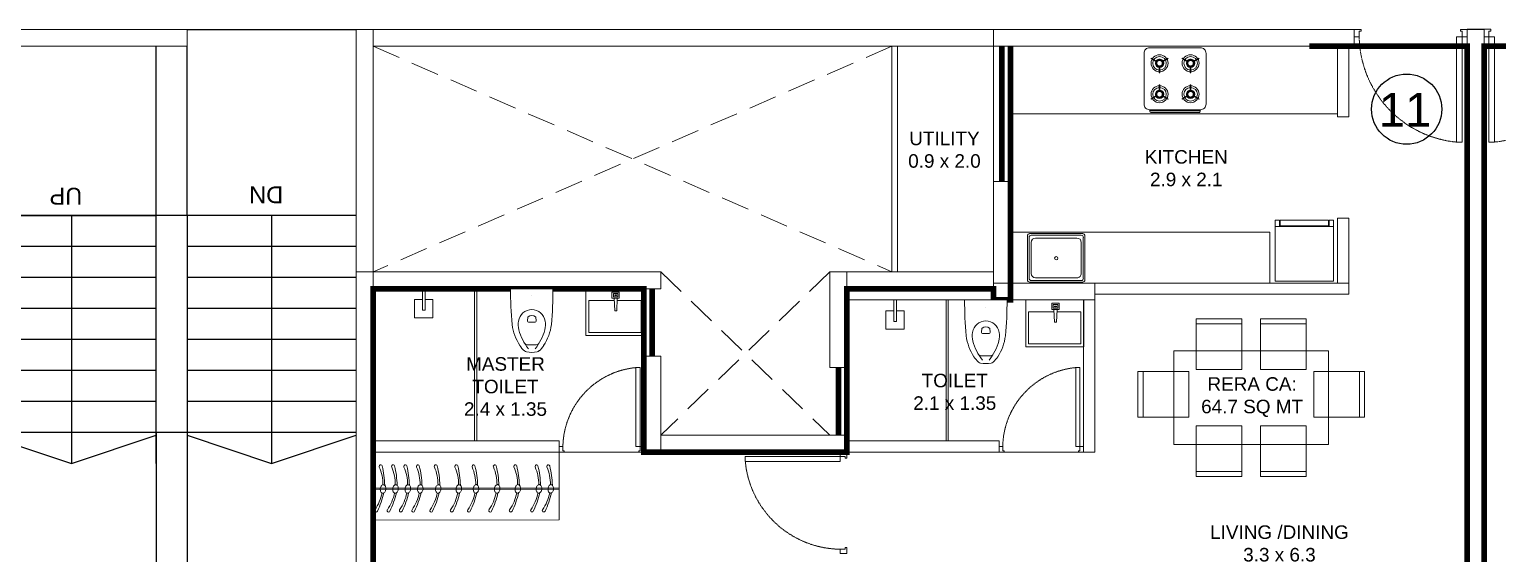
# Model space of a CAD drawing. Header units: inches. Extents: x 27644242 to 29761523, y -859349 to 216979.
# Drawn here: x 29189557 to 29202576, y -243693 to -239043 of the extents above; entities that cross this region are included whole.
import ezdxf

# ---------------------------------------------------------------- set-up
doc = ezdxf.new("R2010")
doc.units = ezdxf.units.IN
doc.header["$MEASUREMENT"] = 0
doc.set_wipeout_variables(frame=1)
for name, pattern in [('DASHED', [0.75, 0.5, -0.25]), ('DASHED2', [0.375, 0.25, -0.125]), ('HIDDEN', [0.375, 0.25, -0.125])]:
    doc.linetypes.add(name, pattern=pattern)
doc.layers.get('Defpoints').update_dxf_attribs({"color": 8})
for name, color, linetype, lineweight in [('AHC-A-DUCT', 14, 'HIDDEN', 5), ('DOOR', 4, 'Continuous', 0), ('ELEVATION', 40, 'Continuous', 13), ('FURN', 250, 'Continuous', 0), ('WALL', 7, 'Continuous', 20), ('WINDOW', 162, 'Continuous', 13)]:
    doc.layers.add(name, color=color, linetype=linetype, lineweight=lineweight)
for name, color, linetype in [('KPA Elevation Line 3', 252, 'Continuous'), ('KPA General Plan Line', 1, 'Continuous'), ('KPA Stair Line', 253, 'Continuous'), ('KPA Text', 7, 'Continuous'), ('text', 7, 'Continuous')]:
    doc.layers.add(name, color=color, linetype=linetype)
doc.styles.add('AMITS', font='arial.ttf')
doc.styles.get("Standard").update_dxf_attribs({"font": 'swiss.ttf'})

# ---------------------------------------------------------------- blocks, each defined once
blk = doc.blocks.new('A$C69BC79EC')
for p, q in [((980, 3480), (230, 3230)), ((980, 1280), (980, 3480)), ((1730, 3230), (980, 3480)), ((2755, 3480), (2005, 3230)), ((2755, 1280), (2755, 3480)), ((3505, 3230), (2755, 3480))]:
    blk.add_line(p, q)
at = {"layer": 'KPA Elevation Line 3'}
for p, q in [((1730, 1280), (1730, 3480)), ((2005, 3480), (2005, 1280)), ((1730, 3205), (2005, 3205)), ((1730, 1280), (2005, 1280))]:
    blk.add_line(p, q, dxfattribs=at)
at = {"layer": 'KPA General Plan Line'}
blk.add_line((1730, -370), (230, -370), dxfattribs=at)
at = {"layer": 'KPA Stair Line', "ltscale": 500}
for p, q in [((1730, 3205), (1730, 4705)), ((2005, 3205), (2005, 4705)), ((1730, 1280), (1730, -220)), ((2005, 1280), (2005, -220))]:
    blk.add_line(p, q, dxfattribs=at)
at = {"layer": 'KPA Stair Line'}
for p, q in [((230, 3205), (1730, 3205)), ((2005, 3205), (3505, 3205)), ((230, 2930), (1730, 2930)), ((2005, 2930), (3505, 2930)), ((230, 2655), (1730, 2655)), ((2005, 2655), (3505, 2655)), ((230, 2380), (1730, 2380)), ((2005, 2380), (3505, 2380)), ((230, 2105), (1730, 2105)), ((2005, 2105), (3505, 2105)), ((230, 1830), (1730, 1830)), ((2005, 1830), (3505, 1830)), ((230, 1555), (1730, 1555)), ((2005, 1555), (3505, 1555)), ((230, 1280), (1730, 1280)), ((3505, 1280), (2005, 1280)), ((2005, 1280), (3505, 1280))]:
    blk.add_line(p, q, dxfattribs=at)
at = {"layer": 'WALL', "ltscale": 500}
for p, q in [((80, -370), (80, 4855)), ((230, -370), (230, 4705)), ((1730, -220), (3505, -220)), ((1730, -220), (1730, -370)), ((80, -370), (230, -370)), ((1730, -370), (3655, -370))]:
    blk.add_line(p, q, dxfattribs=at)
at = {"layer": 'KPA Text', "extrusion": (-0.021168, 5.594e-15, 0.999776)}
for s, p in [('DN', (-1023, 877, -18)), ('UP', (-1035, 2659, -55))]:
    blk.add_text(s, height=150, rotation=90, dxfattribs=at).set_placement(p)
blk = doc.blocks.new('DOOR_750')
at = {"layer": 'DOOR'}
for points in [[(-70, 50), (-32.5, 50), (-32.5, 750), (-70, 750)], [(-750, 50), (-717.5, 50), (-717.5, 12.5), (-705, 12.5), (-705, 0), (-750, 0)], [(0, 50), (-32.5, 50), (-32.5, 12.5), (-45, 12.5), (-45, 0), (0, 0)]]:
    blk.add_lwpolyline(points, close=True, dxfattribs=at)
at = {"layer": 'DOOR', "linetype": 'DASHED', "ltscale": 10}
blk.add_arc((-2.4, 38), 715.2, 95.4221, 179.04025, dxfattribs=at)
blk = doc.blocks.new('SALE 4')
at = {"layer": 'Defpoints', "ltscale": 500, "const_width": 50}
blk.add_lwpolyline([(-2700, 6779), (-2700, 4529), (-2550, 4529), (-2550, 4629), (-1250, 4629), (-1250, 3179), (350, 3179), (350, 4629), (2750, 4629), (2743, -822), (-350, -821), (-350, -1721), (-3350, -1721), (-3350, -1721), (-6750, -1721), (-6750, 6779), (-2700, 6779)], dxfattribs=at)
at = {"layer": 'WALL', "ltscale": 500}
blk.add_lwpolyline([(-6900, 6929), (-6750, 6929), (-6750, -1871), (-6900, -1871)], close=True, dxfattribs=at)
at = {"layer": 'DOOR', "xscale": 1.333333977559269, "yscale": 1.333333977559269, "zscale": 1.333333977559269, "rotation": 180}
blk.add_blockref('DOOR_750', (-6750, 6929), dxfattribs=at)
blk = doc.blocks.new('KITCHEN')
at = {"layer": 'FURN'}
for p, q in [((-135610, 231799, 0), (-135610, 232190, 0)), ((-135596, 231813, 0), (-135596, 232176, 0)), ((-135120, 232209, 0), (-135591, 232209, 0)), ((-135578, 231857, 0), (-135578, 232132, 0)), ((-135134, 232195, 0), (-135577, 232195, 0)), ((-135172, 232171, 0), (-135539, 232171, 0)), ((-135133, 232132, 0), (-135133, 231857, 0)), ((-135115, 231813, 0), (-135115, 232176, 0)), ((-135100, 231799, 0), (-135100, 232190, 0)), ((-135120, 231779, 0), (-135591, 231779, 0)), ((-135134, 231794, 0), (-135577, 231794, 0)), ((-135172, 231818, 0), (-135539, 231818, 0))]:
    blk.add_line(p, q, dxfattribs=at)
blk.add_circle((-135356, 231997, 0), 14.6, dxfattribs=at)
for centre, radius, start, end in [((-135591, 232190, 0), 19.4, 89.9999, 179.9999), ((-135577, 232176, 0), 19.4, 89.9999, 179.9999), ((-135539, 232132, 0), 38.9, 89.9999, 179.9999), ((-135172, 232132, 0), 38.9, 359.9999, 89.9999), ((-135134, 232176, 0), 19.4, 359.9999, 89.9999), ((-135120, 232190, 0), 19.4, 359.9999, 89.9999), ((-135591, 231799, 0), 19.4, 180.0001, 270.0001), ((-135577, 231813, 0), 19.4, 180.0001, 270.0001), ((-135539, 231857, 0), 38.9, 179.9999, 269.9999), ((-135172, 231857, 0), 38.9, 269.9999, 359.9999), ((-135134, 231813, 0), 19.4, 270.0001, 0.0001), ((-135120, 231799, 0), 19.4, 270.0001, 0.0001)]:
    blk.add_arc(centre, radius, start, end, dxfattribs=at)
blk = doc.blocks.new('A$C3D5F2F58')
at = {"color": 0, "linetype": 'ByBlock'}
blk.add_wipeout([(188, 0), (-188, 0), (-185, -125), (-183, -194), (-179, -263), (-176, -302), (-170, -349), (-151, -415), (-144, -433), (-131, -459), (-112, -495), (-106, -504), (-86, -530), (-72, -545), (-64, -553), (-56, -558), (-41, -562), (-23, -564), (3, -565), (30, -563), (47, -561), (56, -558), (74, -543), (101, -511), (135, -451), (158, -392), (171, -340), (179, -260), (185, -136), (187, -46)], dxfattribs=at)
for p, q in [((-188, 0), (188, 0)), ((0, -63), (0, -63)), ((-38, -282), (-36, -255)), ((36, -255), (38, -282)), ((-24, -298), (24, -298)), ((-43, -497), (43, -497))]:
    blk.add_line(p, q, dxfattribs=at)
at = {"color": 0, "linetype": 'ByBlock', "extrusion": (0, 0, -1)}
for centre, major_axis, ratio, start_param, end_param in [((3903, 5), (4088, 164), 0.940247, 3.100232, 3.182953), ((-3903, 5), (-4088, 164), 0.940247, 3.100232, 3.182953), ((0, -305), (84.4, 84.4), 1, 4.07333, 6.922251), ((-27, -256), (6.03, 6.03), 1, 4.01894, 4.852375), ((0, -292), (-38.2, 38.2), 1, 0.139988, 1.430816), ((27, -256), (6.03, 6.03), 1, -0.139979, 0.693472), ((276, -258), (321, 321), 1, 3.353441, 3.79389), ((87, -319), (147, 147), 1, 3.705861, 4.079165), ((326, -246), (-323, 323), 1, 4.816657, 5.23508), ((-24, -284), (10, 10), 1, 2.356198, 4.018929), ((24, -284), (-10, 10), 1, 2.264265, 3.926995), ((-326, -246), (-323, 323), 1, 2.618909, 3.037332), ((-276, -258), (-321, 321), 1, 2.489302, 2.929752), ((-87, -319), (-147, 147), 1, 2.204028, 2.577331), ((119, -350), (193, 193), 1, 3.092098, 3.328462), ((-43, -474), (16.1, 16.1), 1, 2.356198, 3.387836), ((43, -474), (16.1, 16.1), 1, 1.324559, 2.356198), ((-119, -350), (193, 193), 1, 1.383935, 1.620298), ((-41, -527), (24.1, 24.1), 1, 2.528301, 3.092099), ((0, -292), (-193, 193), 1, 3.75489, 4.099099), ((41, -527), (24.1, 24.1), 1, 1.620298, 2.184095)]:
    blk.add_ellipse(centre, major_axis=major_axis, ratio=ratio, start_param=start_param, end_param=end_param, dxfattribs=at)
blk = doc.blocks.new('A$C3E645E75')
at = {"extrusion": (0, 0, -1), "zscale": -0.9999999999999998, "rotation": 179.9999999999989}
blk.add_blockref('A$C3D5F2F58', (0, 0), dxfattribs=at)
blk = doc.blocks.new('A$C3C731254-flat-1')
at = {"layer": 'FURN'}
for p, q in [((-77430, -2820), (-77431, -2802)), ((-77430, -2802), (-77318, -2797)), ((-77430, -2820), (-77318, -2825))]:
    blk.add_line(p, q, dxfattribs=at)
for points in [[(-77233, -3061), (-77648, -3061), (-77648, -2547), (-77233, -2547)], [(-77263, -2843), (-77263, -2778), (-77318, -2778), (-77318, -2843)], [(-77275, -2831), (-77275, -2791), (-77306, -2791), (-77306, -2831)], [(-77287, -2819), (-77287, -2803), (-77293, -2803), (-77293, -2819)]]:
    blk.add_lwpolyline(points, close=True, dxfattribs=at)
blk.add_lwpolyline([(-77339, -2824), (-77339, -3036), (-77623, -3036), (-77623, -2572), (-77339, -2572), (-77339, -2798)], dxfattribs=at)
blk = doc.blocks.new('A$C3A956F37-flat-1')
at = {"layer": 'FURN'}
blk.add_line((-168, 90), (0, 90), dxfattribs=at)
for points in [[(-97, 67), (-97, 0), (-259, 0), (-259, 161), (-97, 161), (-97, 90)], [(0, 67), (-191, 67), (-191, 90), (-168, 90)]]:
    blk.add_lwpolyline(points, dxfattribs=at)
blk = doc.blocks.new('wardrobe')
at = {"layer": 'FURN', "extrusion": (9.36485e-09, -6.40542e-09, 1)}
for p, q in [((-179340, 670701, 0), (-179340, 671302, 0)), ((-179340, 671302, 0), (-177690, 671301, 0)), ((-177690, 670700, 0), (-179340, 670701, 0))]:
    blk.add_line(p, q, dxfattribs=at)
at = {"layer": 'FURN'}
for p, q in [((-177690, 670700, 0), (-177690, 671301, 0)), ((-177690, 670981, 0), (-179339, 670982, 0)), ((-177690, 670969, 0), (-179339, 670970, 0))]:
    blk.add_line(p, q, dxfattribs=at)
at = {"layer": 'FURN', "extrusion": (9.36485e-09, -6.40542e-09, 1)}
for points in [[(-179279, 671009, -0.057952), (-179255, 671179, -1.08017), (-179230, 671171, 0.102886), (-179262, 671013, 0.821198)], [(-179174, 671009, -0.057952), (-179151, 671179, -1.08017), (-179126, 671171, 0.102886), (-179158, 671013, 0.821198)], [(-178986, 671009, -0.057952), (-178963, 671179, -1.08017), (-178938, 671171, 0.102886), (-178970, 671013, 0.821198)], [(-178804, 671008, -0.057952), (-178781, 671179, -1.08017), (-178756, 671171, 0.102886), (-178788, 671013, 0.821198)], [(-178616, 671008, -0.057952), (-178592, 671179, -1.08017), (-178567, 671171, 0.102886), (-178599, 671013, 0.821198)], [(-178463, 671008, -0.057952), (-178440, 671179, -1.08017), (-178415, 671170, 0.102886), (-178447, 671013, 0.821198)], [(-178281, 671008, -0.057952), (-178258, 671179, -1.08017), (-178233, 671170, 0.102886), (-178265, 671013, 0.821198)], [(-178122, 671008, -0.057952), (-178099, 671179, -1.08017), (-178074, 671170, 0.102886), (-178106, 671013, 0.821198)], [(-178011, 671008, -0.057952), (-177988, 671179, -1.08017), (-177963, 671170, 0.102886), (-177995, 671013, 0.821198)], [(-177902, 671008, -0.057952), (-177879, 671179, -1.08017), (-177854, 671170, 0.102886), (-177886, 671013, 0.821198)], [(-177792, 671008, -0.057952), (-177769, 671179, -1.08017), (-177744, 671170, 0.102886), (-177776, 671013, 0.821198)]]:
    blk.add_lwpolyline(points, format="xyb", dxfattribs=at)
for points in [[(-179268, 671014, -0.144333), (-179259, 671012, -0.107177), (-179250, 671005, -0.077818), (-179244, 670993, -0.065016), (-179240, 670979, -0.065016), (-179241, 670963, -0.077818), (-179245, 670951, -0.107177), (-179252, 670942, -0.144333), (-179261, 670938, -0.144333), (-179269, 670940, -0.107177), (-179279, 670947, -0.077818), (-179285, 670959, -0.065016), (-179289, 670974, -0.065016), (-179288, 670989, -0.077818), (-179284, 671001, -0.107177), (-179277, 671010, -0.144333)], [(-179164, 671014, -0.144333), (-179155, 671012, -0.107177), (-179146, 671004, -0.077818), (-179139, 670993, -0.065016), (-179136, 670978, -0.065016), (-179136, 670963, -0.077818), (-179140, 670951, -0.107177), (-179148, 670942, -0.144333), (-179156, 670938, -0.144333), (-179165, 670940, -0.107177), (-179174, 670947, -0.077818), (-179181, 670959, -0.065016), (-179184, 670973, -0.065016), (-179184, 670989, -0.077818), (-179180, 671001, -0.107177), (-179172, 671010, -0.144333)], [(-178976, 671014, -0.144333), (-178967, 671012, -0.107177), (-178958, 671004, -0.077818), (-178951, 670993, -0.065016), (-178948, 670978, -0.065016), (-178948, 670963, -0.077818), (-178952, 670951, -0.107177), (-178960, 670941, -0.144333), (-178968, 670938, -0.144333), (-178977, 670940, -0.107177), (-178986, 670947, -0.077818), (-178993, 670958, -0.065016), (-178996, 670973, -0.065016), (-178996, 670989, -0.077818), (-178992, 671001, -0.107177), (-178984, 671010, -0.144333)], [(-178794, 671014, -0.144333), (-178785, 671012, -0.107177), (-178775, 671004, -0.077818), (-178769, 670993, -0.065016), (-178765, 670978, -0.065016), (-178766, 670963, -0.077818), (-178770, 670951, -0.107177), (-178777, 670941, -0.144333), (-178786, 670938, -0.144333), (-178795, 670940, -0.107177), (-178804, 670947, -0.077818), (-178810, 670958, -0.065016), (-178814, 670973, -0.065016), (-178814, 670989, -0.077818), (-178810, 671001, -0.107177), (-178802, 671010, -0.144333)], [(-178605, 671014, -0.144333), (-178596, 671012, -0.107177), (-178587, 671004, -0.077818), (-178581, 670993, -0.065016), (-178577, 670978, -0.065016), (-178578, 670963, -0.077818), (-178582, 670951, -0.107177), (-178589, 670941, -0.144333), (-178598, 670938, -0.144333), (-178606, 670940, -0.107177), (-178616, 670947, -0.077818), (-178622, 670958, -0.065016), (-178626, 670973, -0.065016), (-178625, 670989, -0.077818), (-178621, 671001, -0.107177), (-178614, 671010, -0.144333)], [(-178453, 671013, -0.144333), (-178444, 671012, -0.107177), (-178435, 671004, -0.077818), (-178428, 670993, -0.065016), (-178425, 670978, -0.065016), (-178425, 670963, -0.077818), (-178429, 670951, -0.107177), (-178437, 670941, -0.144333), (-178445, 670938, -0.144333), (-178454, 670939, -0.107177), (-178464, 670947, -0.077818), (-178470, 670958, -0.065016), (-178473, 670973, -0.065016), (-178473, 670988, -0.077818), (-178469, 671001, -0.107177), (-178461, 671010, -0.144333)], [(-178271, 671013, -0.144333), (-178262, 671012, -0.107177), (-178253, 671004, -0.077818), (-178246, 670993, -0.065016), (-178243, 670978, -0.065016), (-178243, 670963, -0.077818), (-178247, 670951, -0.107177), (-178255, 670941, -0.144333), (-178263, 670938, -0.144333), (-178272, 670939, -0.107177), (-178281, 670947, -0.077818), (-178288, 670958, -0.065016), (-178291, 670973, -0.065016), (-178291, 670988, -0.077818), (-178287, 671001, -0.107177), (-178279, 671010, -0.144333)], [(-178111, 671013, -0.144333), (-178103, 671012, -0.107177), (-178093, 671004, -0.077818), (-178087, 670993, -0.065016), (-178083, 670978, -0.065016), (-178084, 670963, -0.077818), (-178088, 670951, -0.107177), (-178095, 670941, -0.144333), (-178104, 670938, -0.144333), (-178113, 670939, -0.107177), (-178122, 670947, -0.077818), (-178128, 670958, -0.065016), (-178132, 670973, -0.065016), (-178131, 670988, -0.077818), (-178127, 671000, -0.107177), (-178120, 671010, -0.144333)], [(-178001, 671013, -0.144333), (-177992, 671012, -0.107177), (-177983, 671004, -0.077818), (-177976, 670993, -0.065016), (-177973, 670978, -0.065016), (-177973, 670963, -0.077818), (-177977, 670950, -0.107177), (-177985, 670941, -0.144333), (-177993, 670938, -0.144333), (-178002, 670939, -0.107177), (-178011, 670947, -0.077818), (-178018, 670958, -0.065016), (-178021, 670973, -0.065016), (-178021, 670988, -0.077818), (-178017, 671000, -0.107177), (-178009, 671010, -0.144333)], [(-177892, 671013, -0.144333), (-177883, 671012, -0.107177), (-177874, 671004, -0.077818), (-177867, 670993, -0.065016), (-177864, 670978, -0.065016), (-177864, 670963, -0.077818), (-177868, 670950, -0.107177), (-177876, 670941, -0.144333), (-177884, 670938, -0.144333), (-177893, 670939, -0.107177), (-177903, 670947, -0.077818), (-177909, 670958, -0.065016), (-177912, 670973, -0.065016), (-177912, 670988, -0.077818), (-177908, 671000, -0.107177), (-177900, 671010, -0.144333)], [(-177782, 671013, -0.144333), (-177773, 671012, -0.107177), (-177763, 671004, -0.077818), (-177757, 670993, -0.065016), (-177753, 670978, -0.065016), (-177754, 670963, -0.077818), (-177758, 670950, -0.107177), (-177765, 670941, -0.144333), (-177774, 670938, -0.144333), (-177783, 670939, -0.107177), (-177792, 670947, -0.077818), (-177798, 670958, -0.065016), (-177802, 670973, -0.065016), (-177801, 670988, -0.077818), (-177798, 671000, -0.107177), (-177790, 671010, -0.144333)]]:
    blk.add_lwpolyline(points, format="xyb", close=True, dxfattribs=at)
for centre, radius, start, end in [((-178545, 671107, 0), 745, 192.8834, 206.1503), ((-178868, 671018, 0), 395, 191.4816, 214.9786), ((-178441, 671107, 0), 745, 192.8834, 206.1503), ((-178764, 671018, 0), 395, 191.4816, 214.9786), ((-178253, 671107, 0), 745, 192.8834, 206.1503), ((-178576, 671018, 0), 395, 191.4816, 214.9786), ((-178070, 671107, 0), 745, 192.8834, 206.1503), ((-178393, 671018, 0), 395, 191.4816, 214.9786), ((-177882, 671107, 0), 745, 192.8834, 206.1503), ((-178205, 671018, 0), 395, 191.4816, 214.9786), ((-177730, 671107, 0), 745, 192.8834, 206.1503), ((-178053, 671018, 0), 395, 191.4816, 214.9786), ((-177548, 671107, 0), 745, 192.8834, 206.1503), ((-177871, 671018, 0), 395, 191.4816, 214.9786), ((-177388, 671107, 0), 745, 192.8834, 206.1503), ((-177711, 671018, 0), 395, 191.4816, 214.9786), ((-177278, 671107, 0), 745, 192.8834, 206.1503), ((-177601, 671018, 0), 395, 191.4816, 214.9786), ((-177169, 671107, 0), 745, 192.8834, 206.1503), ((-177492, 671018, 0), 395, 191.4816, 214.9786), ((-177058, 671107, 0), 745, 192.8834, 206.1503), ((-177381, 671018, 0), 395, 191.4816, 214.9786), ((-179202, 670785, 0), 13.2, 206.1505, 34.9788), ((-179098, 670785, 0), 13.2, 206.1505, 34.9788), ((-178910, 670784, 0), 13.2, 206.1505, 34.9788), ((-178728, 670784, 0), 13.2, 206.1505, 34.9788), ((-178539, 670784, 0), 13.2, 206.1505, 34.9788), ((-178387, 670784, 0), 13.2, 206.1505, 34.9788), ((-178205, 670784, 0), 13.2, 206.1505, 34.9788), ((-178045, 670784, 0), 13.2, 206.1505, 34.9788), ((-177935, 670784, 0), 13.2, 206.1505, 34.9788), ((-177826, 670784, 0), 13.2, 206.1505, 34.9788), ((-177715, 670784, 0), 13.2, 206.1505, 34.9788)]:
    blk.add_arc(centre, radius, start, end, dxfattribs=at)
blk = doc.blocks.new('FRDG')
at = {"layer": 'FURN', "color": 8, "lineweight": 0, "extrusion": (3.3432e-08, -6.87431e-09, 1), "elevation": 0}
for points in [[(9345.998, -728.492), (9346.508, -728.492), (9346.508, -727.946), (9345.998, -727.946)], [(9346.508, -727.946), (9346.566, -727.946), (9346.566, -727.986), (9346.508, -727.986)], [(9346.514, -727.992), (9346.566, -727.992), (9346.566, -728.444), (9346.514, -728.444)], [(9346.508, -728.452), (9346.566, -728.452), (9346.566, -728.492), (9346.508, -728.492)]]:
    blk.add_lwpolyline(points, close=True, dxfattribs=at)
blk = doc.blocks.new('hob')
at = {"layer": 'FURN', "extrusion": (2e-16, 7.34249e-08, 1)}
for p, q in [((-747640, 890447), (-747613, 890399)), ((-747636, 890449), (-747608, 890402)), ((-747280, 890449), (-747308, 890402)), ((-747276, 890447), (-747303, 890399)), ((-747640, 890302), (-747613, 890350)), ((-747636, 890300), (-747608, 890347)), ((-747510, 890377), (-747566, 890377)), ((-747510, 890372), (-747566, 890372)), ((-747405, 890377), (-747350, 890377)), ((-747405, 890372), (-747350, 890372)), ((-747280, 890300), (-747308, 890347)), ((-747276, 890302), (-747303, 890350)), ((-747640, 890172), (-747613, 890124)), ((-747636, 890174), (-747608, 890127)), ((-747280, 890174), (-747308, 890127)), ((-747276, 890172), (-747303, 890124)), ((-747640, 890027), (-747613, 890075)), ((-747636, 890025), (-747608, 890072)), ((-747510, 890102), (-747566, 890102)), ((-747510, 890097), (-747566, 890097)), ((-747405, 890102), (-747350, 890102)), ((-747405, 890097), (-747350, 890097)), ((-747280, 890025), (-747308, 890072)), ((-747276, 890027), (-747303, 890075))]:
    blk.add_line(p, q, dxfattribs=at)
at = {"layer": 'FURN', "extrusion": (2e-16, 7.34249e-08, 1), "elevation": 0}
for points in [[(-747233, 889962), (-747683, 889962, -0.414214), (-747733, 890012), (-747733, 890462, -0.414214), (-747683, 890512), (-747233, 890512, -0.414214), (-747183, 890462), (-747183, 890012, -0.414214)], [(-747173, 890462, -0.414214), (-747158, 890447), (-747158, 890027, -0.414214), (-747173, 890012), (-747173, 890027)]]:
    blk.add_lwpolyline(points, format="xyb", close=True, dxfattribs=at)
at = {"layer": 'FURN', "extrusion": (2e-16, 7.34249e-08, 1), "const_width": 20, "elevation": 0}
for points in [[(-747625, 890375, 1), (-747565, 890375, 1)], [(-747290, 890375, 1), (-747350, 890375, 1)], [(-747625, 890100, -1), (-747565, 890100, -1)], [(-747290, 890100, 1), (-747350, 890100, 1)]]:
    blk.add_lwpolyline(points, format="xyb", close=True, dxfattribs=at)
at = {"layer": 'FURN', "extrusion": (2e-16, 7.34249e-08, 1)}
for centre, radius in [((-747595, 890375, 0), 75), ((-747595, 890375, 0), 60), ((-747595, 890375, 0), 37.5), ((-747320, 890375, 0), 75), ((-747320, 890375, 0), 60), ((-747320, 890375, 0), 37.5), ((-747595, 890100, 0), 75), ((-747595, 890100, 0), 60), ((-747595, 890100, 0), 37.5), ((-747320, 890100, 0), 75), ((-747320, 890100, 0), 60), ((-747320, 890100, 0), 37.5)]:
    blk.add_circle(centre, radius, dxfattribs=at)
for centre, start, end in [((-747595, 890375, 0), 118.3146, 121.6854), ((-747320, 890375, 0), 58.3146, 61.6854), ((-747320, 890375, 0), 58.3146, 61.6854), ((-747595, 890375, 0), 238.3146, 241.6854), ((-747595, 890375, 0), 358.3146, 1.6854), ((-747320, 890375, 0), 178.3146, 181.6854), ((-747320, 890375, 0), 298.3146, 301.6854), ((-747595, 890100, 0), 118.3146, 121.6854), ((-747320, 890100, 0), 58.3146, 61.6854), ((-747320, 890100, 0), 58.3146, 61.6854), ((-747595, 890100, 0), 238.3146, 241.6854), ((-747595, 890100, 0), 358.3146, 1.6854), ((-747320, 890100, 0), 178.3146, 181.6854), ((-747320, 890100, 0), 298.3146, 301.6854)]:
    blk.add_arc(centre, 85, start, end, dxfattribs=at)
blk = doc.blocks.new('DINING TBALE')
at = {"layer": 'FURN'}
for p, q in [((552, 1665, 0), (552, 1710, 0)), ((552, 1710, 0), (957, 1710, 0)), ((552, 1665, 0), (552, 1710, 0)), ((957, 1710, 0), (957, 1665, 0)), ((1123, 1710, 0), (1123, 1665, 0)), ((1528, 1710, 0), (1123, 1710, 0)), ((1528, 1665, 0), (1528, 1710, 0)), ((1528, 1665, 0), (1528, 1710, 0)), ((957, 1665, 0), (552, 1665, 0)), ((552, 1665, 0), (552, 1260, 0)), ((957, 1665, 0), (552, 1665, 0)), ((957, 1260, 0), (957, 1665, 0)), ((1123, 1260, 0), (1123, 1665, 0)), ((1123, 1665, 0), (1528, 1665, 0)), ((1123, 1665, 0), (1528, 1665, 0)), ((1528, 1665, 0), (1528, 1260, 0)), ((1726, 1426, 0), (354, 1426, 0)), ((354, 1426, 0), (354, 594, 0)), ((1726, 1426, 0), (1726, 594, 0)), ((35, 1184, 0), (80, 1184, 0)), ((35, 779, 0), (35, 1184, 0)), ((485, 1184, 0), (80, 1184, 0)), ((80, 1184, 0), (80, 779, 0)), ((80, 1184, 0), (80, 779, 0)), ((485, 779, 0), (485, 1184, 0)), ((552, 1260, 0), (957, 1260, 0)), ((1528, 1260, 0), (1123, 1260, 0)), ((1595, 1184, 0), (2000, 1184, 0)), ((1595, 779, 0), (1595, 1184, 0)), ((2045, 1184, 0), (2000, 1184, 0)), ((2000, 1184, 0), (2000, 779, 0)), ((2000, 1184, 0), (2000, 779, 0)), ((2045, 779, 0), (2045, 1184, 0)), ((80, 779, 0), (35, 779, 0)), ((80, 779, 0), (35, 779, 0)), ((80, 779, 0), (485, 779, 0)), ((552, 761, 0), (957, 761, 0)), ((552, 761, 0), (552, 356, 0)), ((957, 761, 0), (957, 356, 0)), ((1123, 761, 0), (1123, 356, 0)), ((1528, 761, 0), (1123, 761, 0)), ((1528, 761, 0), (1528, 356, 0)), ((2000, 779, 0), (1595, 779, 0)), ((2000, 779, 0), (2045, 779, 0)), ((2000, 779, 0), (2045, 779, 0)), ((354, 594, 0), (1726, 594, 0)), ((552, 356, 0), (552, 311, 0)), ((552, 356, 0), (552, 311, 0)), ((957, 356, 0), (552, 356, 0)), ((957, 356, 0), (552, 356, 0)), ((552, 311, 0), (957, 311, 0)), ((957, 311, 0), (957, 356, 0)), ((1123, 311, 0), (1123, 356, 0)), ((1123, 356, 0), (1528, 356, 0)), ((1123, 356, 0), (1528, 356, 0)), ((1528, 311, 0), (1123, 311, 0)), ((1528, 356, 0), (1528, 311, 0)), ((1528, 356, 0), (1528, 311, 0))]:
    blk.add_line(p, q, dxfattribs=at)

msp = doc.modelspace()

# ---------------------------------------------------------------- linework, layer by layer
at = {"layer": 'AHC-A-DUCT', "linetype": 'DASHED2', "ltscale": 1000}
for p, q in [((29192605, -239192.7), (29197205, -241192.7)), ((29197205, -239192.7), (29192605, -241192.8)), ((29195154.9, -241192.8), (29196654, -242642.7)), ((29196654.7, -241192.7), (29195155, -242642.7))]:
    msp.add_line(p, q, dxfattribs=at)
at = {"layer": 'ELEVATION', "ltscale": 500}
msp.add_line((29197255, -239192.7), (29197255, -241192.7), dxfattribs=at)
msp.add_lwpolyline([(29198105, -241192.7), (29197205, -241192.7), (29197205, -239192.7), (29198105, -239192.7)], close=True, dxfattribs=at)
at = {"layer": 'FURN', "ltscale": 500}
for p, q in [((29198255, -239792.7), (29201155, -239792.7)), ((29198255, -240842.7), (29200555, -240842.7)), ((29200555, -240842.7), (29200555, -241292.7)), ((29193505, -242692.7), (29193505, -241342.8)), ((29193525, -242692.7), (29193525, -241342.8)), ((29197684.8, -242692.7), (29197684.8, -241442.6)), ((29197704.8, -242692.7), (29197704.8, -241442.6)), ((29195005, -242792.7), (29194255, -242792.7)), ((29198155, -242792.7), (29198905, -242792.7))]:
    msp.add_line(p, q, dxfattribs=at)
at = {"layer": 'text', "color": 1, "ltscale": 500}
msp.add_circle((29201768.9, -239750.3), 311.4, dxfattribs=at)
at = {"layer": 'WALL', "ltscale": 500}
for p, q in [((29201255, -239192.7), (29201155, -239192.7)), ((29201155, -239792.7), (29201155, -239192.7)), ((29201255, -239817.7), (29201255, -239192.7)), ((29201155, -239792.7), (29201155, -239817.7)), ((29201155, -239817.7), (29201255, -239817.7)), ((29198255, -240392.7), (29198105, -240392.7)), ((29198255, -241292.7), (29198255, -240392.7)), ((29201155, -240717.7), (29201155, -241292.7)), ((29201155, -240717.7), (29201255, -240717.7)), ((29201255, -241292.7), (29201255, -240717.7)), ((29198105, -241192.7), (29196804.8, -241192.7)), ((29196804.8, -241192.7), (29196804.8, -241342.7)), ((29196804.8, -241342.7), (29198105, -241342.7)), ((29199005, -241292.7), (29198105, -241292.7)), ((29199005, -241442.7), (29199005, -241292.7))]:
    msp.add_line(p, q, dxfattribs=at)
for points in [[(29192605.4, -239192.7), (29198105, -239192.7), (29198105, -239042.7), (29192605.4, -239042.7)], [(29201305, -239042.7), (29198105, -239042.7), (29198105, -239192.7), (29201305, -239192.7)], [(29192455, -246942.8), (29192605, -246942.8), (29192605, -241192.8), (29192455, -241192.8)], [(29196654.8, -241192.7), (29196804.8, -241192.7), (29196804.8, -242042.7), (29196654.8, -242042.7)], [(29201255, -241392.7), (29201255, -241292.7), (29199005, -241292.7), (29199005, -241392.7)], [(29199005, -241442.7), (29198905, -241442.7), (29198905, -242792.7), (29199005, -242792.7)], [(29195005, -242792.7), (29195155, -242792.7), (29195155, -241942.7), (29195005, -241942.7)], [(29196805, -242642.7), (29195155, -242642.7), (29195155, -242792.7), (29196805, -242792.7)], [(29198155, -242792.7), (29198155, -242692.7), (29196805, -242692.7), (29196805, -242792.7)]]:
    msp.add_lwpolyline(points, close=True, dxfattribs=at)
msp.add_lwpolyline([(29192605, -242792.7), (29194255, -242792.7), (29194255, -242692.7), (29192605, -242692.7)], dxfattribs=at)
at = {"layer": 'WINDOW', "ltscale": 500, "const_width": 50}
for points in [[(29198180, -240392.7), (29198180, -239192.7)], [(29195080, -241942.7), (29195080, -241342.8)], [(29196729.8, -242042.7), (29196729.8, -242642.7)]]:
    msp.add_lwpolyline(points, dxfattribs=at)

# ---------------------------------------------------------------- block references
at = {"ltscale": 500, "rotation": 180}
msp.add_blockref('A$C69BC79EC', (29192685, -239412.7), dxfattribs=at)
at = {"rotation": 89.99999999999126}
for name, p in [('A$C3A956F37-flat-1', (29193132.6, -241342.8)), ('A$C3C731254-flat-1', (29191944.4, -164109.5)), ('A$C3A956F37-flat-1', (29197312.5, -241442.6)), ('A$C3C731254-flat-1', (29195844.4, -164209.4))]:
    msp.add_blockref(name, p, dxfattribs=at)
at = {"layer": 'DOOR'}
msp.add_blockref('DOOR_750', (29195005, -242792.7), dxfattribs=at)
at = {"layer": 'DOOR', "xscale": 1.200000000020023, "yscale": 1.200000000020023, "zscale": 1.200000000020023, "rotation": 90.00000000000001}
msp.add_blockref('DOOR_750', (29196805, -242792.6), dxfattribs=at)
at = {"layer": 'ELEVATION', "ltscale": 500}
msp.add_blockref('SALE 4', (29209204.9, -245971.3), dxfattribs=at)
at = {"layer": 'FURN'}
for name, p, rotation in [('hob', (28309478, -986938.4, 0), 270.0000000000088), ('KITCHEN', (29063306, -9075.2, 0), 179.9999999999919)]:
    msp.add_blockref(name, p, dxfattribs=dict(at, rotation=rotation))
at = {"layer": 'FURN', "extrusion": (-6.40542e-09, -9.36485e-09, 1), "xscale": -950.000000000018, "yscale": 950.0000000000116, "zscale": 950.0000000000109, "rotation": 269.9749165264676}
msp.add_blockref('FRDG', (29888782.3, -9120275.3, -0.1), dxfattribs=at)
at = {"layer": 'FURN', "ltscale": 1000, "rotation": 180}
msp.add_blockref('DINING TBALE', (29201431.2, -241298.5, -0.3), dxfattribs=at)
at = {"layer": 'FURN', "xscale": -1}
msp.add_blockref('wardrobe', (29014915.3, -914094.3, 0), dxfattribs=at)

# ---------------------------------------------------------------- texts
at = {"layer": 'text', "color": 1, "ltscale": 100, "insert": (29201383, -239605.9), "char_height": 300, "width": 744.906, "attachment_point": 1, "style": 'AMITS'}
msp.add_mtext('\\pxqc;11', dxfattribs=at)
at = {"layer": 'text', "ltscale": 100, "char_height": 120, "width": 1715.235, "style": 'AMITS'}
for s, insert, attachment_point in [('\\pxqc;UTILITY\\P0.9 x 2.0', (29198528.3, -240271.7), 9), ('\\pxqc;KITCHEN\\P2.9 x 2.1', (29200672.2, -240113.7), 3), ('\\pxqc;TOILET\\P2.1 x 1.35', (29198619.7, -242097.2), 3), ('\\pxqc;RERA CA: \\P64.7 SQ MT', (29199541, -242127.8), 1), ('\\pxqc;LIVING /DINING\\P3.3 x 6.3', (29201498.7, -243442), 3)]:
    msp.add_mtext(s, dxfattribs=dict(at, insert=insert, attachment_point=attachment_point))

# ---------------------------------------------------------------- next in the draw order: linework, layer by layer
at = {"layer": 'Defpoints', "ltscale": 500}
msp.add_lwpolyline([(29198255, -239192.7, 50, 50, 0), (29198255, -241442.7, 50, 50, 0), (29198105, -241442.7, 50, 50, 0), (29198105, -241342.7, 50, 50, 0), (29196804.7, -241342.7, 50, 50, 0), (29196804.9, -242792.7, 50, 50, 0), (29195005, -242792.7, 50, 50, 0), (29195005, -241342.8, 50, 50, 0), (29192605, -241342.8, 50, 50, 0), (29192605, -246790.4, 50, 50, 0), (29195905, -246790.5, 50, 50, 0), (29195904.9, -247692.8, 50, 50, 0), (29198905, -247692.7, 50, 50, 0), (29198905, -247692.7, 50, 50, 0), (29202305, -247692.7, 50, 50, 0), (29202305, -239192.7, 50, 50, 0), (29200905, -239192.7, 50, 50, 0)], format="xyseb", dxfattribs=at)
at = {"layer": 'WALL', "ltscale": 500}
msp.add_lwpolyline([(29202455, -239042.7), (29202305, -239042.7), (29202305, -247842.7), (29202455, -247842.7)], close=True, dxfattribs=at)

# ---------------------------------------------------------------- next in the draw order: block references
at = {"layer": 'DOOR', "xscale": -1.333333977559269, "yscale": 1.333333977559269, "zscale": 1.333333977559269, "rotation": 180}
msp.add_blockref('DOOR_750', (29202305, -239042.7), dxfattribs=at)

# ---------------------------------------------------------------- next in the draw order: block references
at = {"layer": 'FURN', "xscale": -1, "rotation": 180.0002197302562}
for p in [(29194011.5, -241342.8), (29198037.5, -241442.7)]:
    msp.add_blockref('A$C3E645E75', p, dxfattribs=at)

# ---------------------------------------------------------------- next in the draw order: linework, layer by layer
at = {"layer": 'ELEVATION', "ltscale": 500}
msp.add_line((29198105, -241442.7), (29196804.8, -241442.7), dxfattribs=at)
at = {"layer": 'WALL', "ltscale": 500}
for p, q in [((29198105, -240392.7), (29198105, -241442.7)), ((29198105, -241442.7), (29199005, -241442.7))]:
    msp.add_line(p, q, dxfattribs=at)
msp.add_lwpolyline([(29195154.9, -241342.8), (29195154.9, -241192.8), (29192605, -241192.8), (29192605, -241342.8)], close=True, dxfattribs=at)

# ---------------------------------------------------------------- next in the draw order: block references
at = {"layer": 'DOOR'}
msp.add_blockref('DOOR_750', (29198905, -242792.7), dxfattribs=at)

# ---------------------------------------------------------------- next in the draw order: texts
at = {"layer": 'text', "ltscale": 100, "insert": (29194635.9, -241950.3), "char_height": 120, "width": 1715.235, "attachment_point": 3, "style": 'AMITS'}
msp.add_mtext('\\pxqc;MASTER\\PTOILET\\P2.4 x 1.35', dxfattribs=at)

doc.saveas('drawing.dxf')
